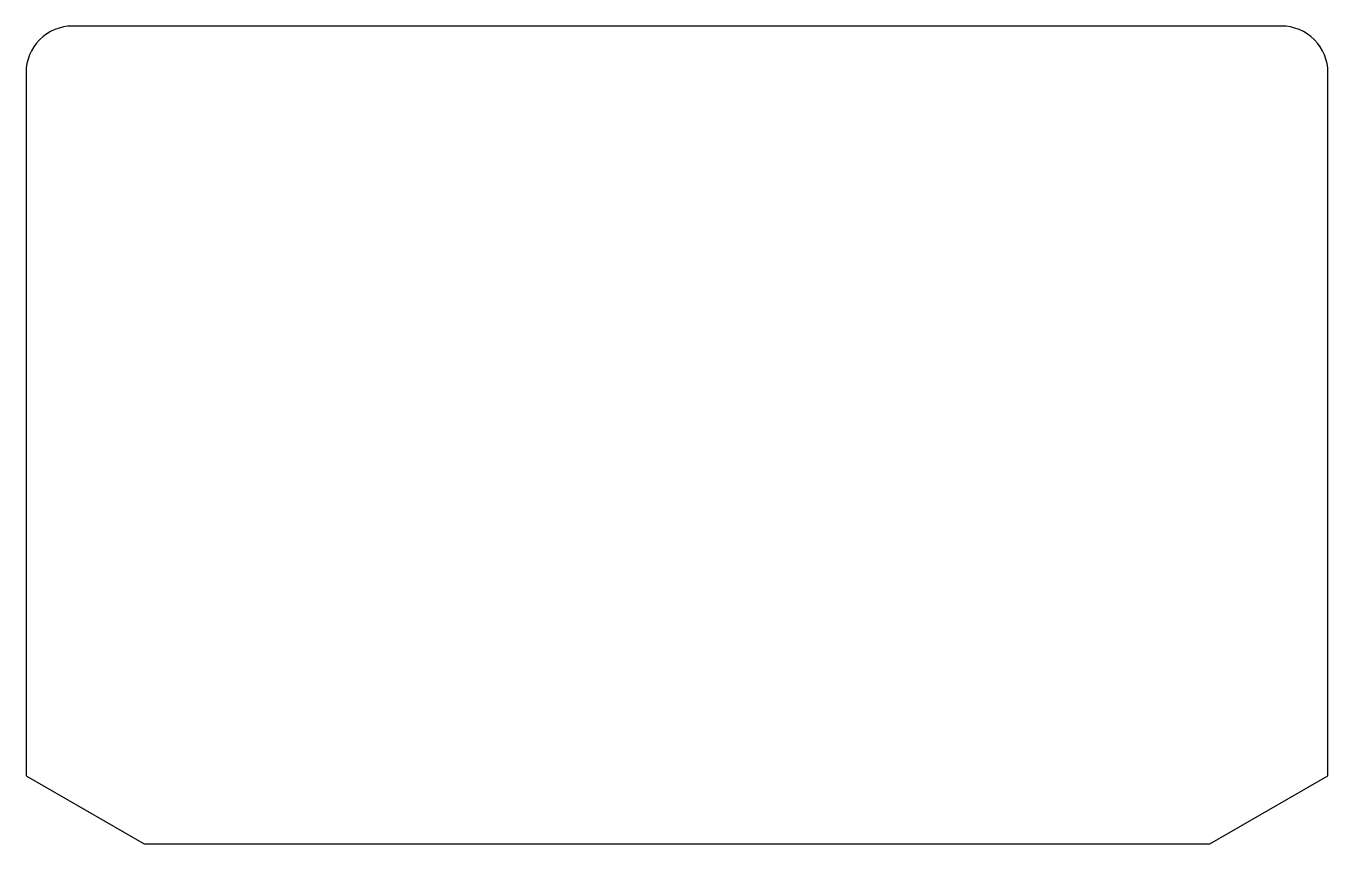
# Model space of a CAD drawing. Extents: x 1041 to 3245, y 0 to 1384.
import ezdxf

# ---------------------------------------------------------------- set-up
doc = ezdxf.new("R2010")
doc.units = 0
doc.layers.add('BG_OUTLINE', color=1, linetype='CONTINUOUS')

msp = doc.modelspace()

# ---------------------------------------------------------------- linework, layer by layer
at = {"layer": 'BG_OUTLINE'}
msp.add_lwpolyline([(1241, 0), (3045, 0), (3245, 115.47), (3245, 1305.27, 0.414214), (3166.27, 1384), (1119.73, 1384, 0.414214), (1041, 1305.27), (1041, 115.47)], format="xyb", close=True, dxfattribs=at)
msp.add_lwpolyline([(1470, 0), (1471, 0)], dxfattribs=at)

doc.saveas('drawing.dxf')
